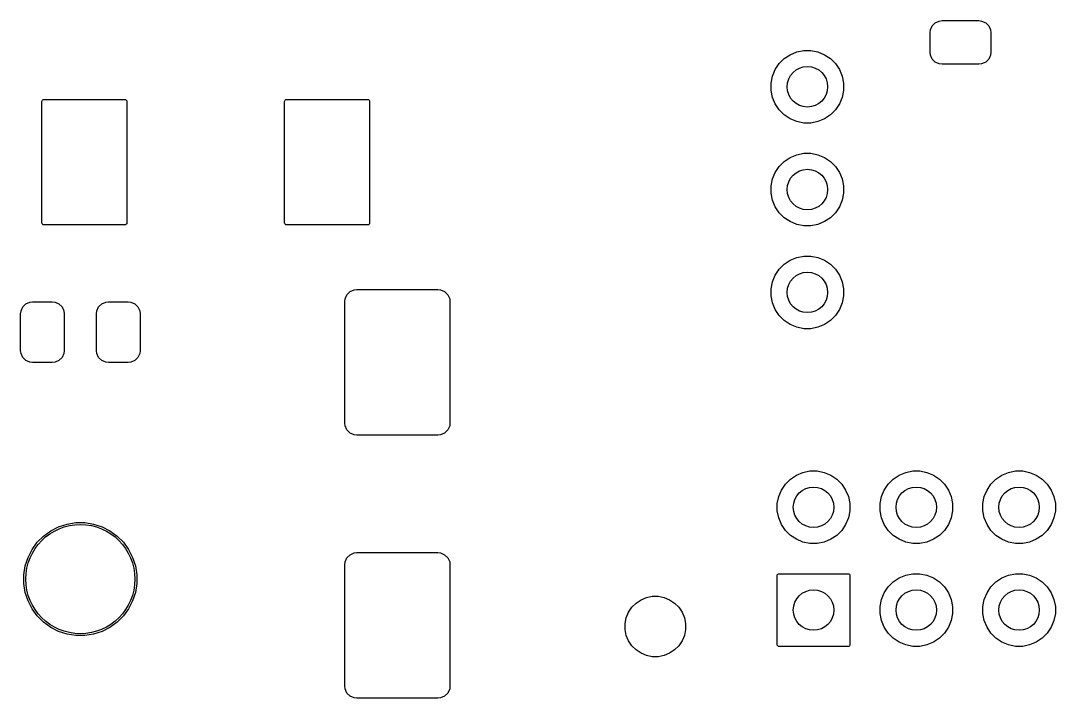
# Model space of a CAD drawing. Header units: inches. Extents: x 4.78 to 7.1, y -3.93 to -2.68.
# Drawn here: x 4.784 to 5.791, y -3.935 to -3.276 of the extents above; entities that cross this region are included whole.
import ezdxf

# ---------------------------------------------------------------- set-up
doc = ezdxf.new("R2010")
doc.units = ezdxf.units.IN
doc.header["$MEASUREMENT"] = 0
doc.layers.add('BLACK', color=250, linetype='CONTINUOUS')

msp = doc.modelspace()

# ---------------------------------------------------------------- linework, layer by layer
at = {"layer": 'BLACK', "linetype": 'CONTINUOUS'}
for p, q in [((5.6698, -3.2847), (5.6715, -3.2808)), ((5.6715, -3.2808), (5.6745, -3.2778)), ((5.6745, -3.2778), (5.6784, -3.2761)), ((5.6784, -3.2761), (5.681, -3.2757)), ((5.681, -3.2757), (5.717, -3.2757)), ((5.717, -3.2757), (5.7196, -3.2761)), ((5.7196, -3.2761), (5.7235, -3.2778)), ((5.7235, -3.2778), (5.7265, -3.2808)), ((5.7265, -3.2808), (5.7282, -3.2847)), ((5.6695, -3.2873), (5.6698, -3.2847)), ((5.6695, -3.3065), (5.6695, -3.2873)), ((5.7282, -3.2847), (5.7285, -3.2873)), ((5.7285, -3.2873), (5.7285, -3.3065)), ((5.5275, -3.3126), (5.5333, -3.3088)), ((5.5333, -3.3088), (5.5397, -3.3061)), ((5.5397, -3.3061), (5.5465, -3.3047)), ((5.5465, -3.3047), (5.5535, -3.3047)), ((5.5535, -3.3047), (5.5603, -3.3061)), ((5.5603, -3.3061), (5.5667, -3.3088)), ((5.5667, -3.3088), (5.5725, -3.3126)), ((5.6698, -3.3092), (5.6695, -3.3065)), ((5.6715, -3.313), (5.6698, -3.3092)), ((5.7282, -3.3092), (5.7265, -3.313)), ((5.7285, -3.3065), (5.7282, -3.3092)), ((5.5188, -3.3233), (5.5226, -3.3175)), ((5.5226, -3.3175), (5.5275, -3.3126)), ((5.5725, -3.3126), (5.5774, -3.3175)), ((5.5774, -3.3175), (5.5812, -3.3233)), ((5.6745, -3.316), (5.6715, -3.313)), ((5.6784, -3.3178), (5.6745, -3.316)), ((5.681, -3.3181), (5.6784, -3.3178)), ((5.717, -3.3181), (5.681, -3.3181)), ((5.7196, -3.3178), (5.717, -3.3181)), ((5.7235, -3.316), (5.7196, -3.3178)), ((5.7265, -3.313), (5.7235, -3.316)), ((5.5147, -3.3365), (5.5161, -3.3297)), ((5.5161, -3.3297), (5.5188, -3.3233)), ((5.5812, -3.3233), (5.5839, -3.3297)), ((5.5839, -3.3297), (5.5853, -3.3365)), ((5.5147, -3.3435), (5.5147, -3.3365)), ((5.5853, -3.3365), (5.5853, -3.3435)), ((4.8057, -3.3529), (4.8063, -3.3525)), ((4.8063, -3.3525), (4.8071, -3.3524)), ((4.8071, -3.3524), (4.8858, -3.3524)), ((4.8858, -3.3524), (4.8866, -3.3525)), ((4.8866, -3.3525), (4.8872, -3.3529)), ((5.0419, -3.3529), (5.0426, -3.3525)), ((5.0426, -3.3525), (5.0433, -3.3524)), ((5.0433, -3.3524), (5.122, -3.3524)), ((5.122, -3.3524), (5.1228, -3.3525)), ((5.1228, -3.3525), (5.1234, -3.3529)), ((5.5161, -3.3503), (5.5147, -3.3435)), ((5.5188, -3.3567), (5.5161, -3.3503)), ((5.5839, -3.3503), (5.5812, -3.3567)), ((5.5853, -3.3435), (5.5839, -3.3503)), ((4.8051, -3.3543), (4.8053, -3.3536)), ((4.8051, -3.4724), (4.8051, -3.3543)), ((4.8053, -3.3536), (4.8057, -3.3529)), ((4.8872, -3.3529), (4.8876, -3.3536)), ((4.8876, -3.3536), (4.8878, -3.3543)), ((4.8878, -3.3543), (4.8878, -3.4724)), ((5.0413, -3.3543), (5.0415, -3.3536)), ((5.0413, -3.4724), (5.0413, -3.3543)), ((5.0415, -3.3536), (5.0419, -3.3529)), ((5.1234, -3.3529), (5.1239, -3.3536)), ((5.1239, -3.3536), (5.124, -3.3543)), ((5.124, -3.3543), (5.124, -3.4724)), ((5.5226, -3.3625), (5.5188, -3.3567)), ((5.5275, -3.3674), (5.5226, -3.3625)), ((5.5774, -3.3625), (5.5725, -3.3674)), ((5.5812, -3.3567), (5.5774, -3.3625)), ((5.5333, -3.3712), (5.5275, -3.3674)), ((5.5397, -3.3739), (5.5333, -3.3712)), ((5.5667, -3.3712), (5.5603, -3.3739)), ((5.5725, -3.3674), (5.5667, -3.3712)), ((5.5465, -3.3753), (5.5397, -3.3739)), ((5.5535, -3.3753), (5.5465, -3.3753)), ((5.5603, -3.3739), (5.5535, -3.3753)), ((5.5226, -3.4175), (5.5275, -3.4126)), ((5.5275, -3.4126), (5.5333, -3.4088)), ((5.5333, -3.4088), (5.5397, -3.4061)), ((5.5397, -3.4061), (5.5465, -3.4047)), ((5.5465, -3.4047), (5.5535, -3.4047)), ((5.5535, -3.4047), (5.5603, -3.4061)), ((5.5603, -3.4061), (5.5667, -3.4088)), ((5.5667, -3.4088), (5.5725, -3.4126)), ((5.5725, -3.4126), (5.5774, -3.4175)), ((5.5188, -3.4233), (5.5226, -3.4175)), ((5.5774, -3.4175), (5.5812, -3.4233)), ((5.5147, -3.4365), (5.5161, -3.4297)), ((5.5161, -3.4297), (5.5188, -3.4233)), ((5.5812, -3.4233), (5.5839, -3.4297)), ((5.5839, -3.4297), (5.5853, -3.4365)), ((5.5147, -3.4435), (5.5147, -3.4365)), ((5.5853, -3.4365), (5.5853, -3.4435)), ((5.5161, -3.4503), (5.5147, -3.4435)), ((5.5188, -3.4567), (5.5161, -3.4503)), ((5.5839, -3.4503), (5.5812, -3.4567)), ((5.5853, -3.4435), (5.5839, -3.4503)), ((5.5226, -3.4625), (5.5188, -3.4567)), ((5.5275, -3.4674), (5.5226, -3.4625)), ((5.5774, -3.4625), (5.5725, -3.4674)), ((5.5812, -3.4567), (5.5774, -3.4625)), ((4.8053, -3.4732), (4.8051, -3.4724)), ((4.8057, -3.4738), (4.8053, -3.4732)), ((4.8876, -3.4732), (4.8872, -3.4738)), ((4.8878, -3.4724), (4.8876, -3.4732)), ((5.0415, -3.4732), (5.0413, -3.4724)), ((5.0419, -3.4738), (5.0415, -3.4732)), ((5.1239, -3.4732), (5.1234, -3.4738)), ((5.124, -3.4724), (5.1239, -3.4732)), ((5.5333, -3.4712), (5.5275, -3.4674)), ((5.5397, -3.4739), (5.5333, -3.4712)), ((5.5667, -3.4712), (5.5603, -3.4739)), ((5.5725, -3.4674), (5.5667, -3.4712)), ((4.8063, -3.4743), (4.8057, -3.4738)), ((4.8071, -3.4744), (4.8063, -3.4743)), ((4.8858, -3.4744), (4.8071, -3.4744)), ((4.8866, -3.4743), (4.8858, -3.4744)), ((4.8872, -3.4738), (4.8866, -3.4743)), ((5.0426, -3.4743), (5.0419, -3.4738)), ((5.0433, -3.4744), (5.0426, -3.4743)), ((5.122, -3.4744), (5.0433, -3.4744)), ((5.1228, -3.4743), (5.122, -3.4744)), ((5.1234, -3.4738), (5.1228, -3.4743)), ((5.5465, -3.4753), (5.5397, -3.4739)), ((5.5535, -3.4753), (5.5465, -3.4753)), ((5.5603, -3.4739), (5.5535, -3.4753)), ((5.5226, -3.5175), (5.5275, -3.5126)), ((5.5275, -3.5126), (5.5333, -3.5088)), ((5.5333, -3.5088), (5.5397, -3.5061)), ((5.5397, -3.5061), (5.5465, -3.5047)), ((5.5465, -3.5047), (5.5535, -3.5047)), ((5.5535, -3.5047), (5.5603, -3.5061)), ((5.5603, -3.5061), (5.5667, -3.5088)), ((5.5667, -3.5088), (5.5725, -3.5126)), ((5.5725, -3.5126), (5.5774, -3.5175)), ((5.5161, -3.5297), (5.5188, -3.5233)), ((5.5188, -3.5233), (5.5226, -3.5175)), ((5.5774, -3.5175), (5.5812, -3.5233)), ((5.5812, -3.5233), (5.5839, -3.5297)), ((5.5147, -3.5365), (5.5161, -3.5297)), ((5.5839, -3.5297), (5.5853, -3.5365)), ((5.1001, -3.5463), (5.1019, -3.5423)), ((5.1019, -3.5423), (5.105, -3.5392)), ((5.105, -3.5392), (5.1089, -3.5375)), ((5.1089, -3.5375), (5.1116, -3.5372)), ((5.1116, -3.5372), (5.1904, -3.5372)), ((5.1904, -3.5372), (5.1931, -3.5375)), ((5.1931, -3.5375), (5.197, -3.5392)), ((5.197, -3.5392), (5.2001, -3.5423)), ((5.2001, -3.5423), (5.2019, -3.5463)), ((5.5147, -3.5435), (5.5147, -3.5365)), ((5.5161, -3.5503), (5.5147, -3.5435)), ((5.5853, -3.5435), (5.5839, -3.5503)), ((5.5853, -3.5365), (5.5853, -3.5435)), ((4.7865, -3.5542), (4.7895, -3.5512)), ((4.7895, -3.5512), (4.7934, -3.5495)), ((4.7934, -3.5495), (4.796, -3.5492)), ((4.796, -3.5492), (4.8152, -3.5492)), ((4.8152, -3.5492), (4.8179, -3.5495)), ((4.8179, -3.5495), (4.8217, -3.5512)), ((4.8217, -3.5512), (4.8247, -3.5542)), ((4.8603, -3.5542), (4.8633, -3.5512)), ((4.8633, -3.5512), (4.8672, -3.5495)), ((4.8672, -3.5495), (4.8698, -3.5492)), ((4.8698, -3.5492), (4.889, -3.5492)), ((4.889, -3.5492), (4.8917, -3.5495)), ((4.8917, -3.5495), (4.8956, -3.5512)), ((4.8956, -3.5512), (4.8986, -3.5542)), ((5.0998, -3.549), (5.1001, -3.5463)), ((5.0998, -3.6671), (5.0998, -3.549)), ((5.2019, -3.5463), (5.2022, -3.549)), ((5.2022, -3.549), (5.2022, -3.6671)), ((5.5188, -3.5567), (5.5161, -3.5503)), ((5.5839, -3.5503), (5.5812, -3.5567)), ((4.7844, -3.5608), (4.7848, -3.5581)), ((4.7844, -3.5967), (4.7844, -3.5608)), ((4.7848, -3.5581), (4.7865, -3.5542)), ((4.8247, -3.5542), (4.8265, -3.5581)), ((4.8265, -3.5581), (4.8268, -3.5608)), ((4.8268, -3.5608), (4.8268, -3.5967)), ((4.8583, -3.5608), (4.8586, -3.5581)), ((4.8583, -3.5967), (4.8583, -3.5608)), ((4.8586, -3.5581), (4.8603, -3.5542)), ((4.8986, -3.5542), (4.9003, -3.5581)), ((4.9003, -3.5581), (4.9006, -3.5608)), ((4.9006, -3.5608), (4.9006, -3.5967)), ((5.5226, -3.5625), (5.5188, -3.5567)), ((5.5275, -3.5674), (5.5226, -3.5625)), ((5.5774, -3.5625), (5.5725, -3.5674)), ((5.5812, -3.5567), (5.5774, -3.5625)), ((5.5333, -3.5712), (5.5275, -3.5674)), ((5.5397, -3.5739), (5.5333, -3.5712)), ((5.5465, -3.5753), (5.5397, -3.5739)), ((5.5603, -3.5739), (5.5535, -3.5753)), ((5.5667, -3.5712), (5.5603, -3.5739)), ((5.5725, -3.5674), (5.5667, -3.5712)), ((5.5535, -3.5753), (5.5465, -3.5753)), ((4.7848, -3.5994), (4.7844, -3.5967)), ((4.7865, -3.6032), (4.7848, -3.5994)), ((4.7895, -3.6062), (4.7865, -3.6032)), ((4.8247, -3.6032), (4.8217, -3.6062)), ((4.8265, -3.5994), (4.8247, -3.6032)), ((4.8268, -3.5967), (4.8265, -3.5994)), ((4.8586, -3.5994), (4.8583, -3.5967)), ((4.8603, -3.6032), (4.8586, -3.5994)), ((4.8633, -3.6062), (4.8603, -3.6032)), ((4.8986, -3.6032), (4.8956, -3.6062)), ((4.9003, -3.5994), (4.8986, -3.6032)), ((4.9006, -3.5967), (4.9003, -3.5994)), ((4.7934, -3.608), (4.7895, -3.6062)), ((4.796, -3.6083), (4.7934, -3.608)), ((4.8152, -3.6083), (4.796, -3.6083)), ((4.8179, -3.608), (4.8152, -3.6083)), ((4.8217, -3.6062), (4.8179, -3.608)), ((4.8672, -3.608), (4.8633, -3.6062)), ((4.8698, -3.6083), (4.8672, -3.608)), ((4.889, -3.6083), (4.8698, -3.6083)), ((4.8917, -3.608), (4.889, -3.6083)), ((4.8956, -3.6062), (4.8917, -3.608)), ((5.1001, -3.6698), (5.0998, -3.6671)), ((5.1019, -3.6738), (5.1001, -3.6698)), ((5.105, -3.6768), (5.1019, -3.6738)), ((5.2001, -3.6738), (5.197, -3.6768)), ((5.2019, -3.6698), (5.2001, -3.6738)), ((5.2022, -3.6671), (5.2019, -3.6698)), ((5.1089, -3.6786), (5.105, -3.6768)), ((5.1116, -3.6789), (5.1089, -3.6786)), ((5.1904, -3.6789), (5.1116, -3.6789)), ((5.1931, -3.6786), (5.1904, -3.6789)), ((5.197, -3.6768), (5.1931, -3.6786)), ((5.5393, -3.7178), (5.5457, -3.7151)), ((5.5457, -3.7151), (5.5525, -3.7137)), ((5.5525, -3.7137), (5.5595, -3.7137)), ((5.5595, -3.7137), (5.5663, -3.7151)), ((5.5663, -3.7151), (5.5727, -3.7178)), ((5.6393, -3.7178), (5.6457, -3.7151)), ((5.6457, -3.7151), (5.6525, -3.7137)), ((5.6525, -3.7137), (5.6595, -3.7137)), ((5.6595, -3.7137), (5.6663, -3.7151)), ((5.6663, -3.7151), (5.6727, -3.7178)), ((5.7393, -3.7178), (5.7457, -3.7151)), ((5.7457, -3.7151), (5.7525, -3.7137)), ((5.7525, -3.7137), (5.7595, -3.7137)), ((5.7595, -3.7137), (5.7663, -3.7151)), ((5.7663, -3.7151), (5.7727, -3.7178)), ((5.5286, -3.7265), (5.5335, -3.7216)), ((5.5335, -3.7216), (5.5393, -3.7178)), ((5.5727, -3.7178), (5.5785, -3.7216)), ((5.5785, -3.7216), (5.5834, -3.7265)), ((5.6286, -3.7265), (5.6335, -3.7216)), ((5.6335, -3.7216), (5.6393, -3.7178)), ((5.6727, -3.7178), (5.6785, -3.7216)), ((5.6785, -3.7216), (5.6834, -3.7265)), ((5.7286, -3.7265), (5.7335, -3.7216)), ((5.7335, -3.7216), (5.7393, -3.7178)), ((5.7727, -3.7178), (5.7785, -3.7216)), ((5.7785, -3.7216), (5.7834, -3.7265)), ((5.5221, -3.7387), (5.5248, -3.7323)), ((5.5248, -3.7323), (5.5286, -3.7265)), ((5.5834, -3.7265), (5.5872, -3.7323)), ((5.5872, -3.7323), (5.5899, -3.7387)), ((5.6221, -3.7387), (5.6248, -3.7323)), ((5.6248, -3.7323), (5.6286, -3.7265)), ((5.6834, -3.7265), (5.6872, -3.7323)), ((5.6872, -3.7323), (5.6899, -3.7387)), ((5.7221, -3.7387), (5.7248, -3.7323)), ((5.7248, -3.7323), (5.7286, -3.7265)), ((5.7834, -3.7265), (5.7872, -3.7323)), ((5.7872, -3.7323), (5.7899, -3.7387)), ((5.5207, -3.7455), (5.5221, -3.7387)), ((5.5899, -3.7387), (5.5913, -3.7455)), ((5.6207, -3.7455), (5.6221, -3.7387)), ((5.6899, -3.7387), (5.6913, -3.7455)), ((5.7207, -3.7455), (5.7221, -3.7387)), ((5.7899, -3.7387), (5.7913, -3.7455)), ((5.5207, -3.7525), (5.5207, -3.7455)), ((5.5221, -3.7593), (5.5207, -3.7525)), ((5.5913, -3.7525), (5.5899, -3.7593)), ((5.5913, -3.7455), (5.5913, -3.7525)), ((5.6207, -3.7525), (5.6207, -3.7455)), ((5.6221, -3.7593), (5.6207, -3.7525)), ((5.6913, -3.7525), (5.6899, -3.7593)), ((5.6913, -3.7455), (5.6913, -3.7525)), ((5.7207, -3.7525), (5.7207, -3.7455)), ((5.7221, -3.7593), (5.7207, -3.7525)), ((5.7913, -3.7525), (5.7899, -3.7593)), ((5.7913, -3.7455), (5.7913, -3.7525)), ((4.8214, -3.768), (4.8297, -3.7653)), ((4.8297, -3.7653), (4.8382, -3.7639)), ((4.8382, -3.7639), (4.8468, -3.7639)), ((4.8468, -3.7639), (4.8554, -3.7653)), ((4.8554, -3.7653), (4.8636, -3.768)), ((5.5248, -3.7657), (5.5221, -3.7593)), ((5.5899, -3.7593), (5.5872, -3.7657)), ((5.6248, -3.7657), (5.6221, -3.7593)), ((5.6899, -3.7593), (5.6872, -3.7657)), ((5.7248, -3.7657), (5.7221, -3.7593)), ((5.7899, -3.7593), (5.7872, -3.7657)), ((4.8067, -3.777), (4.8137, -3.7719)), ((4.8137, -3.7719), (4.8214, -3.768)), ((4.8636, -3.768), (4.8713, -3.7719)), ((4.8713, -3.7719), (4.8783, -3.777)), ((5.5286, -3.7715), (5.5248, -3.7657)), ((5.5335, -3.7764), (5.5286, -3.7715)), ((5.5834, -3.7715), (5.5785, -3.7764)), ((5.5872, -3.7657), (5.5834, -3.7715)), ((5.6286, -3.7715), (5.6248, -3.7657)), ((5.6335, -3.7764), (5.6286, -3.7715)), ((5.6834, -3.7715), (5.6785, -3.7764)), ((5.6872, -3.7657), (5.6834, -3.7715)), ((5.7286, -3.7715), (5.7248, -3.7657)), ((5.7335, -3.7764), (5.7286, -3.7715)), ((5.7834, -3.7715), (5.7785, -3.7764)), ((5.7872, -3.7657), (5.7834, -3.7715)), ((4.7955, -3.7901), (4.8006, -3.7831)), ((4.8006, -3.7831), (4.8067, -3.777)), ((4.8783, -3.777), (4.8844, -3.7831)), ((4.8844, -3.7831), (4.8895, -3.7901)), ((5.5393, -3.7802), (5.5335, -3.7764)), ((5.5457, -3.7829), (5.5393, -3.7802)), ((5.5525, -3.7843), (5.5457, -3.7829)), ((5.5595, -3.7843), (5.5525, -3.7843)), ((5.5663, -3.7829), (5.5595, -3.7843)), ((5.5727, -3.7802), (5.5663, -3.7829)), ((5.5785, -3.7764), (5.5727, -3.7802)), ((5.6393, -3.7802), (5.6335, -3.7764)), ((5.6457, -3.7829), (5.6393, -3.7802)), ((5.6525, -3.7843), (5.6457, -3.7829)), ((5.6595, -3.7843), (5.6525, -3.7843)), ((5.6663, -3.7829), (5.6595, -3.7843)), ((5.6727, -3.7802), (5.6663, -3.7829)), ((5.6785, -3.7764), (5.6727, -3.7802)), ((5.7393, -3.7802), (5.7335, -3.7764)), ((5.7457, -3.7829), (5.7393, -3.7802)), ((5.7525, -3.7843), (5.7457, -3.7829)), ((5.7595, -3.7843), (5.7525, -3.7843)), ((5.7663, -3.7829), (5.7595, -3.7843)), ((5.7727, -3.7802), (5.7663, -3.7829)), ((5.7785, -3.7764), (5.7727, -3.7802)), ((4.7916, -3.7978), (4.7955, -3.7901)), ((4.8895, -3.7901), (4.8934, -3.7978)), ((5.1019, -3.7982), (5.105, -3.7952)), ((5.105, -3.7952), (5.1089, -3.7934)), ((5.1089, -3.7934), (5.1116, -3.7931)), ((5.1116, -3.7931), (5.1904, -3.7931)), ((5.1904, -3.7931), (5.1931, -3.7934)), ((5.1931, -3.7934), (5.197, -3.7952)), ((5.197, -3.7952), (5.2001, -3.7982)), ((4.7889, -3.806), (4.7916, -3.7978)), ((4.8934, -3.7978), (4.8961, -3.806)), ((5.0998, -3.8049), (5.1001, -3.8022)), ((5.0998, -3.923), (5.0998, -3.8049)), ((5.1001, -3.8022), (5.1019, -3.7982)), ((5.2001, -3.7982), (5.2019, -3.8022)), ((5.2019, -3.8022), (5.2022, -3.8049)), ((5.2022, -3.8049), (5.2022, -3.923)), ((4.7876, -3.8146), (4.7889, -3.806)), ((4.7876, -3.8232), (4.7876, -3.8146)), ((4.8961, -3.806), (4.8975, -3.8146)), ((4.8975, -3.8146), (4.8975, -3.8232)), ((5.5206, -3.8155), (5.5207, -3.8148)), ((5.5206, -3.8825), (5.5206, -3.8155)), ((5.5207, -3.8148), (5.5211, -3.8141)), ((5.5211, -3.8141), (5.5218, -3.8137)), ((5.5218, -3.8137), (5.5225, -3.8136)), ((5.5225, -3.8136), (5.5895, -3.8136)), ((5.5895, -3.8136), (5.5902, -3.8137)), ((5.5902, -3.8137), (5.5909, -3.8141)), ((5.5909, -3.8141), (5.5913, -3.8148)), ((5.5913, -3.8148), (5.5914, -3.8155)), ((5.5914, -3.8155), (5.5914, -3.8825)), ((5.6393, -3.8178), (5.6457, -3.8151)), ((5.6457, -3.8151), (5.6525, -3.8137)), ((5.6525, -3.8137), (5.6595, -3.8137)), ((5.6595, -3.8137), (5.6663, -3.8151)), ((5.6663, -3.8151), (5.6727, -3.8178)), ((5.7393, -3.8178), (5.7457, -3.8151)), ((5.7457, -3.8151), (5.7525, -3.8137)), ((5.7525, -3.8137), (5.7595, -3.8137)), ((5.7595, -3.8137), (5.7663, -3.8151)), ((5.7663, -3.8151), (5.7727, -3.8178)), ((4.7889, -3.8318), (4.7876, -3.8232)), ((4.8975, -3.8232), (4.8961, -3.8318)), ((5.6286, -3.8265), (5.6335, -3.8216)), ((5.6335, -3.8216), (5.6393, -3.8178)), ((5.6727, -3.8178), (5.6785, -3.8216)), ((5.6785, -3.8216), (5.6834, -3.8265)), ((5.7286, -3.8265), (5.7335, -3.8216)), ((5.7335, -3.8216), (5.7393, -3.8178)), ((5.7727, -3.8178), (5.7785, -3.8216)), ((5.7785, -3.8216), (5.7834, -3.8265)), ((4.7916, -3.84), (4.7889, -3.8318)), ((4.8961, -3.8318), (4.8934, -3.84)), ((5.3934, -3.8367), (5.3991, -3.8356)), ((5.3991, -3.8356), (5.4049, -3.8356)), ((5.4049, -3.8356), (5.4106, -3.8367)), ((5.6221, -3.8387), (5.6248, -3.8323)), ((5.6248, -3.8323), (5.6286, -3.8265)), ((5.6834, -3.8265), (5.6872, -3.8323)), ((5.6872, -3.8323), (5.6899, -3.8387)), ((5.7221, -3.8387), (5.7248, -3.8323)), ((5.7248, -3.8323), (5.7286, -3.8265)), ((5.7834, -3.8265), (5.7872, -3.8323)), ((5.7872, -3.8323), (5.7899, -3.8387)), ((4.7955, -3.8477), (4.7916, -3.84)), ((4.8934, -3.84), (4.8895, -3.8477)), ((5.3792, -3.8463), (5.3833, -3.8422)), ((5.3833, -3.8422), (5.3881, -3.839)), ((5.3881, -3.839), (5.3934, -3.8367)), ((5.4106, -3.8367), (5.4159, -3.839)), ((5.4159, -3.839), (5.4207, -3.8422)), ((5.4207, -3.8422), (5.4248, -3.8463)), ((5.6207, -3.8455), (5.6221, -3.8387)), ((5.6207, -3.8525), (5.6207, -3.8455)), ((5.6899, -3.8387), (5.6913, -3.8455)), ((5.6913, -3.8455), (5.6913, -3.8525)), ((5.7207, -3.8455), (5.7221, -3.8387)), ((5.7207, -3.8525), (5.7207, -3.8455)), ((5.7899, -3.8387), (5.7913, -3.8455)), ((5.7913, -3.8455), (5.7913, -3.8525)), ((4.8006, -3.8547), (4.7955, -3.8477)), ((4.8067, -3.8608), (4.8006, -3.8547)), ((4.8844, -3.8547), (4.8783, -3.8608)), ((4.8895, -3.8477), (4.8844, -3.8547)), ((5.3737, -3.8564), (5.376, -3.8511)), ((5.376, -3.8511), (5.3792, -3.8463)), ((5.4248, -3.8463), (5.428, -3.8511)), ((5.428, -3.8511), (5.4303, -3.8564)), ((5.6221, -3.8593), (5.6207, -3.8525)), ((5.6913, -3.8525), (5.6899, -3.8593)), ((5.7221, -3.8593), (5.7207, -3.8525)), ((5.7913, -3.8525), (5.7899, -3.8593)), ((4.8137, -3.8659), (4.8067, -3.8608)), ((4.8214, -3.8698), (4.8137, -3.8659)), ((4.8713, -3.8659), (4.8636, -3.8698)), ((4.8783, -3.8608), (4.8713, -3.8659)), ((5.3726, -3.8621), (5.3737, -3.8564)), ((5.3726, -3.8679), (5.3726, -3.8621)), ((5.4303, -3.8564), (5.4314, -3.8621)), ((5.4314, -3.8621), (5.4314, -3.8679)), ((5.6248, -3.8657), (5.6221, -3.8593)), ((5.6286, -3.8715), (5.6248, -3.8657)), ((5.6872, -3.8657), (5.6834, -3.8715)), ((5.6899, -3.8593), (5.6872, -3.8657)), ((5.7248, -3.8657), (5.7221, -3.8593)), ((5.7286, -3.8715), (5.7248, -3.8657)), ((5.7872, -3.8657), (5.7834, -3.8715)), ((5.7899, -3.8593), (5.7872, -3.8657)), ((4.8297, -3.8725), (4.8214, -3.8698)), ((4.8382, -3.8738), (4.8297, -3.8725)), ((4.8468, -3.8738), (4.8382, -3.8738)), ((4.8554, -3.8725), (4.8468, -3.8738)), ((4.8636, -3.8698), (4.8554, -3.8725)), ((5.3737, -3.8736), (5.3726, -3.8679)), ((5.376, -3.8789), (5.3737, -3.8736)), ((5.4303, -3.8736), (5.428, -3.8789)), ((5.4314, -3.8679), (5.4303, -3.8736)), ((5.6335, -3.8764), (5.6286, -3.8715)), ((5.6834, -3.8715), (5.6785, -3.8764)), ((5.7335, -3.8764), (5.7286, -3.8715)), ((5.7834, -3.8715), (5.7785, -3.8764)), ((5.3792, -3.8837), (5.376, -3.8789)), ((5.3833, -3.8878), (5.3792, -3.8837)), ((5.4248, -3.8837), (5.4207, -3.8878)), ((5.428, -3.8789), (5.4248, -3.8837)), ((5.5207, -3.8832), (5.5206, -3.8825)), ((5.5211, -3.8839), (5.5207, -3.8832)), ((5.5218, -3.8843), (5.5211, -3.8839)), ((5.5225, -3.8844), (5.5218, -3.8843)), ((5.5895, -3.8844), (5.5225, -3.8844)), ((5.5902, -3.8843), (5.5895, -3.8844)), ((5.5909, -3.8839), (5.5902, -3.8843)), ((5.5913, -3.8832), (5.5909, -3.8839)), ((5.5914, -3.8825), (5.5913, -3.8832)), ((5.6393, -3.8802), (5.6335, -3.8764)), ((5.6457, -3.8829), (5.6393, -3.8802)), ((5.6525, -3.8843), (5.6457, -3.8829)), ((5.6595, -3.8843), (5.6525, -3.8843)), ((5.6663, -3.8829), (5.6595, -3.8843)), ((5.6727, -3.8802), (5.6663, -3.8829)), ((5.6785, -3.8764), (5.6727, -3.8802)), ((5.7393, -3.8802), (5.7335, -3.8764)), ((5.7457, -3.8829), (5.7393, -3.8802)), ((5.7525, -3.8843), (5.7457, -3.8829)), ((5.7595, -3.8843), (5.7525, -3.8843)), ((5.7663, -3.8829), (5.7595, -3.8843)), ((5.7727, -3.8802), (5.7663, -3.8829)), ((5.7785, -3.8764), (5.7727, -3.8802)), ((5.3881, -3.891), (5.3833, -3.8878)), ((5.3934, -3.8933), (5.3881, -3.891)), ((5.3991, -3.8944), (5.3934, -3.8933)), ((5.4049, -3.8944), (5.3991, -3.8944)), ((5.4106, -3.8933), (5.4049, -3.8944)), ((5.4159, -3.891), (5.4106, -3.8933)), ((5.4207, -3.8878), (5.4159, -3.891)), ((5.1001, -3.9257), (5.0998, -3.923)), ((5.1019, -3.9297), (5.1001, -3.9257)), ((5.2019, -3.9257), (5.2001, -3.9297)), ((5.2022, -3.923), (5.2019, -3.9257)), ((5.105, -3.9328), (5.1019, -3.9297)), ((5.1089, -3.9345), (5.105, -3.9328)), ((5.1116, -3.9348), (5.1089, -3.9345)), ((5.1904, -3.9348), (5.1116, -3.9348)), ((5.1931, -3.9345), (5.1904, -3.9348)), ((5.197, -3.9328), (5.1931, -3.9345)), ((5.2001, -3.9297), (5.197, -3.9328))]:
    msp.add_line(p, q, dxfattribs=at)
at = {"layer": 'BLACK'}
for centre, radius in [((5.55, -3.34), 0.0197), ((5.55, -3.44), 0.0197), ((5.55, -3.54), 0.0197), ((5.556, -3.749), 0.0197), ((5.656, -3.749), 0.0197), ((5.756, -3.749), 0.0197), ((4.8425, -3.8189), 0.0531), ((4.8425, -3.8189), 0.0531), ((5.556, -3.849), 0.0197), ((5.656, -3.849), 0.0197), ((5.756, -3.849), 0.0197)]:
    msp.add_circle(centre, radius, dxfattribs=at)
at = {"layer": 'WHITE'}
for centre in [(5.55, -3.34), (5.55, -3.44), (5.55, -3.54), (5.556, -3.749), (5.656, -3.749), (5.756, -3.749), (5.556, -3.849), (5.656, -3.849), (5.756, -3.849)]:
    msp.add_circle(centre, 0.0197, dxfattribs=at)

doc.saveas('drawing.dxf')
